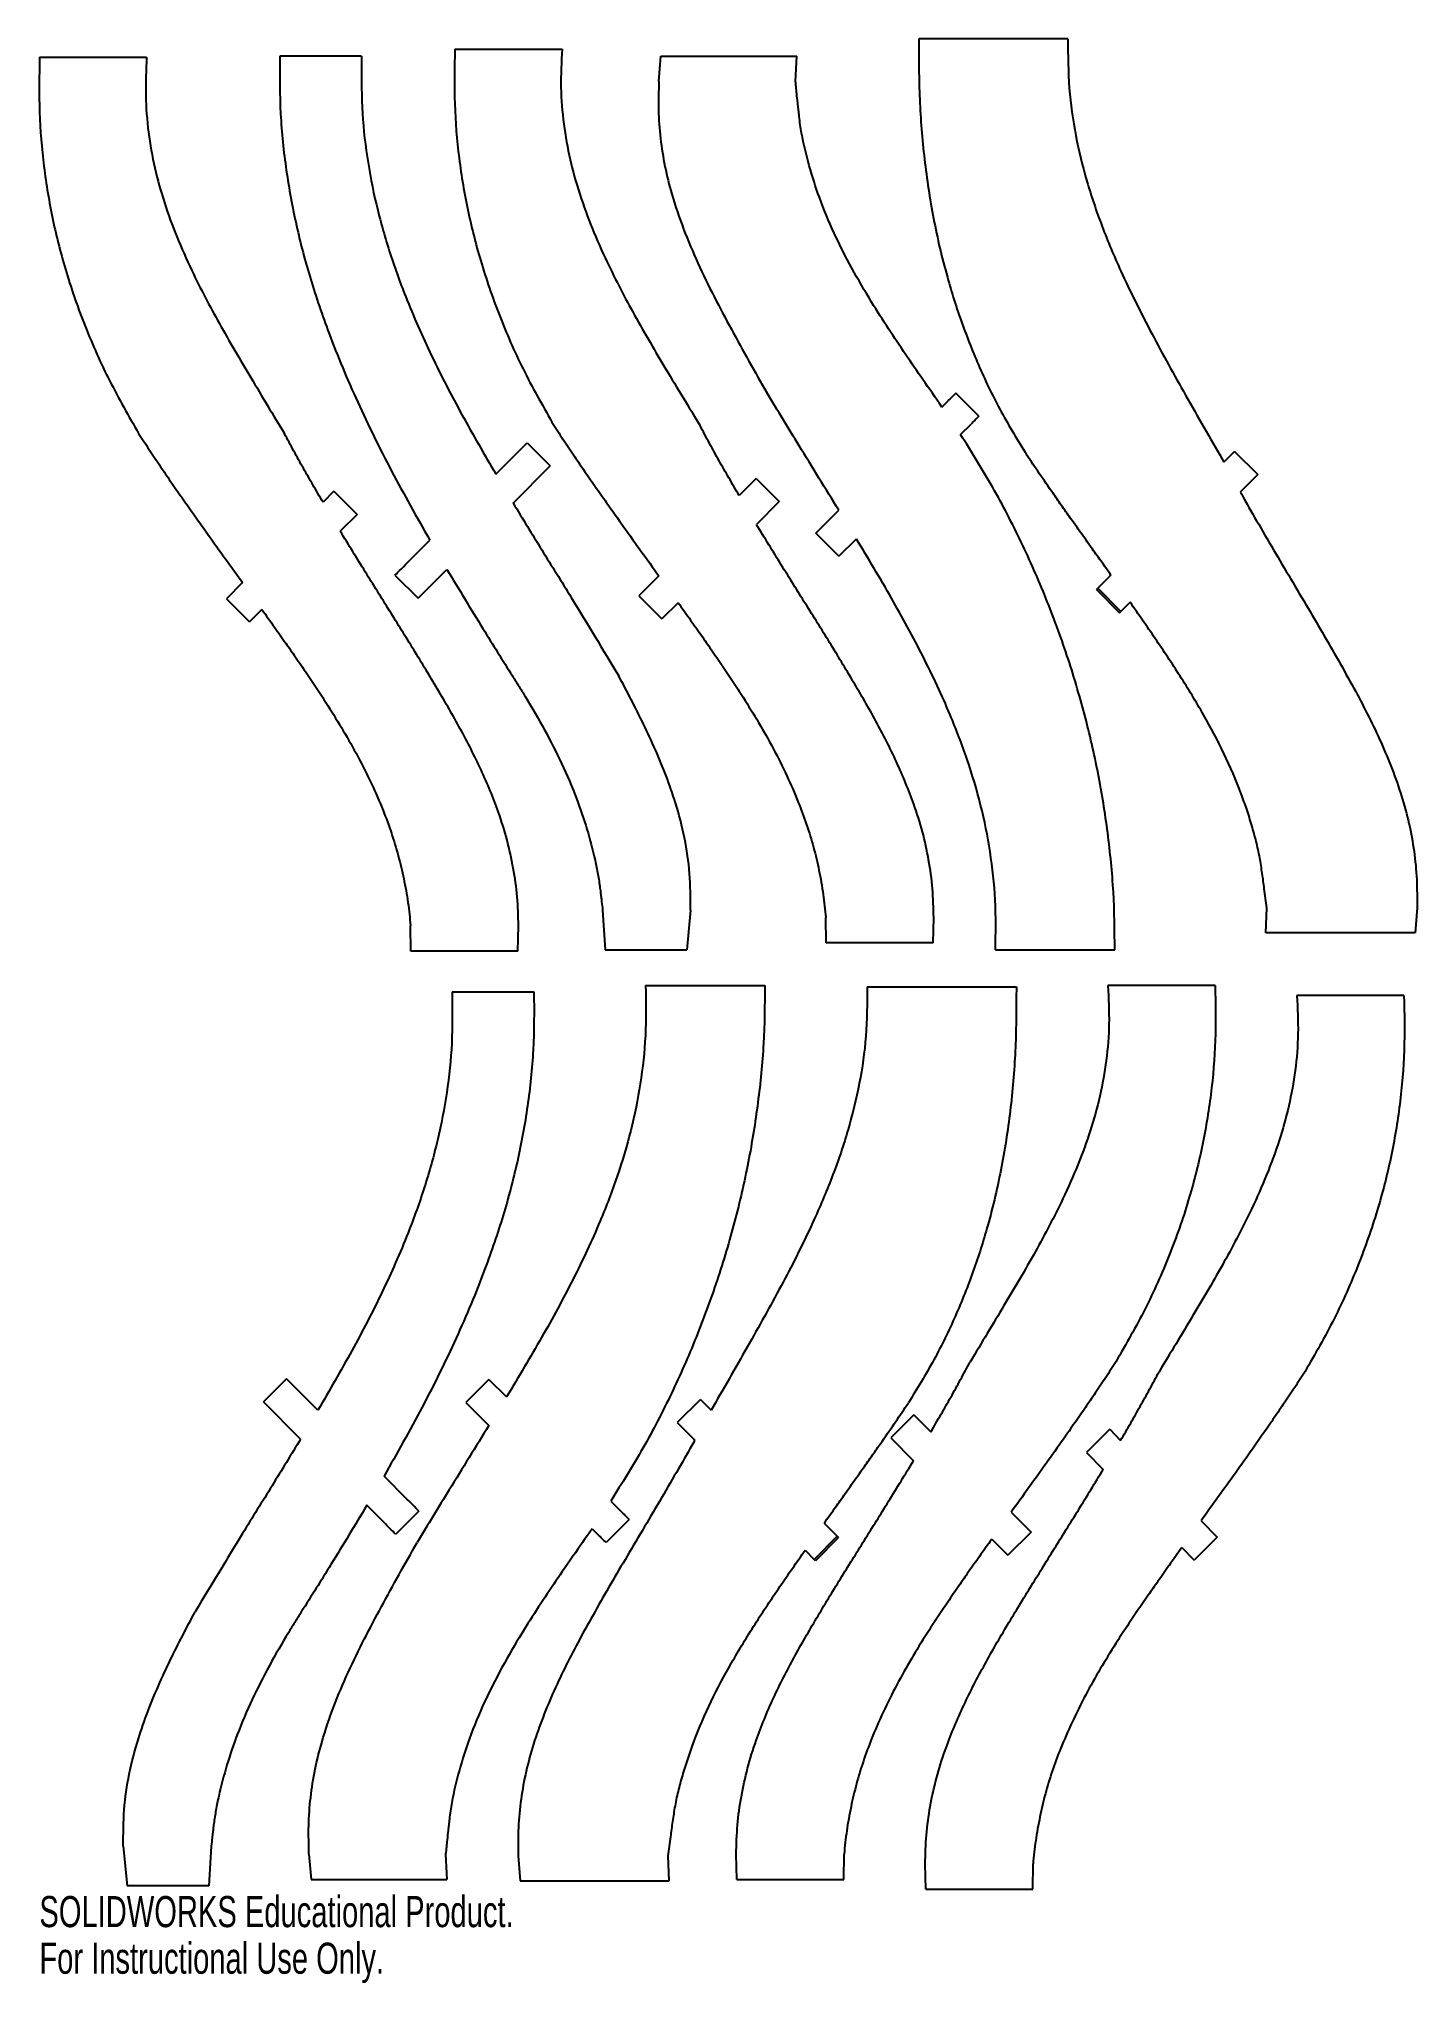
# Model space of a CAD drawing. Header units: inches. Extents: x -3.9 to 4.5, y -21 to -9.2.
import ezdxf

# ---------------------------------------------------------------- set-up
doc = ezdxf.new("R2010")
doc.units = ezdxf.units.IN
doc.header["$MEASUREMENT"] = 0
doc.styles.add('SLDTEXTSTYLE0', font='TXT', dxfattribs={"width": 0.7})

msp = doc.modelspace()

# ---------------------------------------------------------------- linework, layer by layer
at = {"color": 7, "linetype": 'Continuous', "lineweight": 25}
for p, q in [((2.353, -9.152), (1.441, -9.152)), ((-3.937, -9.265), (-3.282, -9.265)), ((-1.967, -9.257), (-2.467, -9.257)), ((-1.396, -9.215), (-0.741, -9.215)), ((-0.149, -9.413), (-0.136, -9.258)), ((-0.136, -9.258), (0.695, -9.258)), ((0.688, -9.413), (0.695, -9.258)), ((1.583, -11.404), (1.62, -11.367)), ((1.809, -11.461), (1.668, -11.319)), ((1.697, -11.572), (1.762, -11.508)), ((-1.146, -11.815), (-0.954, -11.623)), ((-0.954, -11.623), (-0.813, -11.764)), ((-1.04, -11.992), (-0.813, -11.764)), ((3.282, -11.697), (3.307, -11.742)), ((3.373, -11.676), (3.307, -11.742)), ((3.373, -11.676), (3.515, -11.817)), ((0.446, -11.841), (0.342, -11.945)), ((0.446, -11.841), (0.588, -11.982)), ((3.515, -11.817), (3.407, -11.924)), ((-2.136, -11.919), (-2.203, -11.986)), ((-2.136, -11.919), (-1.995, -12.061)), ((0.588, -11.982), (0.448, -12.122)), ((-1.995, -12.061), (-2.098, -12.163)), ((0.811, -12.176), (0.952, -12.035)), ((-1.692, -12.361), (-1.55, -12.219)), ((0.952, -12.317), (0.811, -12.176)), ((0.952, -12.317), (1.06, -12.21)), ((-2.695, -12.478), (-2.794, -12.577)), ((-1.764, -12.433), (-1.622, -12.574)), ((-1.551, -12.503), (-1.445, -12.397)), ((-0.149, -12.436), (-0.271, -12.558)), ((2.617, -12.433), (2.537, -12.512)), ((-2.794, -12.577), (-2.653, -12.719)), ((-0.271, -12.558), (-0.13, -12.7)), ((-0.031, -12.601), (-0.13, -12.7)), ((2.529, -12.52), (2.67, -12.662)), ((2.537, -12.512), (2.678, -12.654)), ((2.734, -12.598), (2.678, -12.654)), ((-2.577, -12.643), (-2.653, -12.719)), ((-0.493, -14.481), (-0.478, -14.725)), ((0.045, -14.481), (0.022, -14.725)), ((3.564, -14.62), (3.571, -14.468)), ((4.489, -14.468), (4.477, -14.62)), ((-1.666, -14.733), (-1.668, -14.577)), ((-1.011, -14.733), (-1.007, -14.577)), ((0.874, -14.682), (0.873, -14.527)), ((1.529, -14.682), (1.533, -14.527)), ((4.477, -14.62), (3.564, -14.62)), ((-1.011, -14.733), (-1.666, -14.733)), ((-0.478, -14.725), (0.022, -14.725)), ((1.529, -14.682), (0.874, -14.682)), ((1.91, -14.725), (2.64, -14.725)), ((-1.413, -14.982), (-0.913, -14.982)), ((-0.23, -14.943), (0.499, -14.943)), ((1.126, -14.951), (2.038, -14.951)), ((3.254, -14.943), (2.598, -14.943)), ((4.409, -15.004), (3.754, -15.004)), ((-2.426, -17.348), (-2.567, -17.49)), ((-2.234, -17.54), (-2.426, -17.348)), ((-1.188, -17.352), (-1.329, -17.493)), ((-1.188, -17.352), (-1.08, -17.459)), ((0.106, -17.475), (-0.036, -17.616)), ((0.106, -17.475), (0.172, -17.541)), ((-2.34, -17.717), (-2.567, -17.49)), ((-1.329, -17.493), (-1.188, -17.634)), ((0.197, -17.496), (0.172, -17.541)), ((1.411, -17.569), (1.27, -17.71)), ((1.411, -17.569), (1.515, -17.673)), ((-0.036, -17.616), (0.072, -17.723)), ((1.27, -17.71), (1.409, -17.85)), ((2.609, -17.657), (2.467, -17.799)), ((2.609, -17.657), (2.676, -17.725)), ((2.467, -17.799), (2.57, -17.902)), ((-1.688, -18.086), (-1.83, -17.944)), ((-1.829, -18.228), (-1.935, -18.122)), ((-1.616, -18.158), (-1.758, -18.299)), ((-0.443, -18.096), (-0.378, -18.161)), ((2.006, -18.164), (2.128, -18.286)), ((-0.557, -18.265), (-0.52, -18.302)), ((-0.331, -18.208), (-0.472, -18.35)), ((0.942, -18.311), (0.801, -18.453)), ((0.862, -18.232), (0.942, -18.311)), ((2.128, -18.286), (1.987, -18.428)), ((3.168, -18.217), (3.267, -18.316)), ((0.746, -18.397), (0.801, -18.453)), ((0.95, -18.319), (0.809, -18.461)), ((1.888, -18.329), (1.987, -18.428)), ((3.05, -18.381), (3.126, -18.457)), ((3.267, -18.316), (3.126, -18.457)), ((-3.425, -20.206), (-3.402, -20.45)), ((-2.887, -20.206), (-2.902, -20.45)), ((-2.289, -20.256), (-2.276, -20.411)), ((-1.453, -20.256), (-1.445, -20.411)), ((-1.01, -20.267), (-0.998, -20.419)), ((-0.085, -20.419), (-0.092, -20.267)), ((0.328, -20.41), (0.324, -20.255)), ((0.983, -20.41), (0.984, -20.255)), ((1.484, -20.471), (1.48, -20.316)), ((2.139, -20.471), (2.14, -20.316)), ((-2.902, -20.45), (-3.402, -20.45)), ((-2.276, -20.411), (-1.445, -20.411)), ((-0.998, -20.419), (-0.085, -20.419)), ((0.328, -20.41), (0.983, -20.41)), ((1.484, -20.471), (2.139, -20.471))]:
    msp.add_line(p, q, dxfattribs=at)
for points, knots in [([(1.441, -9.152), (1.441, -9.275), (1.442, -9.521), (1.472, -9.888), (1.527, -10.252), (1.605, -10.587), (1.702, -10.891), (1.811, -11.166), (1.942, -11.437), (2.048, -11.61), (2.101, -11.697)], [0, 0, 0, 0, 0.138153, 0.276037, 0.413898, 0.552221, 0.66172, 0.772444, 0.884977, 1, 1, 1, 1]), ([(2.353, -9.152), (2.354, -9.253), (2.355, -9.451), (2.397, -9.743), (2.466, -10.025), (2.56, -10.302), (2.689, -10.607), (2.856, -10.942), (3.063, -11.315), (3.208, -11.567), (3.282, -11.697)], [0, 0, 0, 0, 0.109691, 0.215979, 0.321107, 0.426963, 0.535054, 0.681866, 0.836379, 1, 1, 1, 1]), ([(-3.937, -9.265), (-3.939, -9.377), (-3.943, -9.6), (-3.915, -9.932), (-3.86, -10.26), (-3.776, -10.588), (-3.66, -10.918), (-3.513, -11.248), (-3.392, -11.459), (-3.331, -11.566)], [0, 0, 0, 0, 0.138842, 0.276382, 0.413605, 0.551506, 0.697762, 0.846919, 1, 1, 1, 1]), ([(-3.282, -9.265), (-3.285, -9.343), (-3.293, -9.496), (-3.274, -9.723), (-3.235, -9.942), (-3.176, -10.155), (-3.099, -10.364), (-2.989, -10.612), (-2.837, -10.899), (-2.643, -11.229), (-2.508, -11.452), (-2.439, -11.566)], [0, 0, 0, 0, 0.093596, 0.183889, 0.27246, 0.360654, 0.449552, 0.539973, 0.686472, 0.839561, 1, 1, 1, 1]), ([(-2.467, -9.257), (-2.468, -9.375), (-2.469, -9.609), (-2.432, -9.955), (-2.37, -10.294), (-2.282, -10.626), (-2.158, -10.988), (-1.994, -11.38), (-1.785, -11.802), (-1.629, -12.078), (-1.55, -12.219)], [0, 0, 0, 0, 0.1125465, 0.2227925, 0.3319221, 0.4409567, 0.5507422, 0.6967313, 0.8462478, 1, 1, 1, 1]), ([(-1.967, -9.257), (-1.968, -9.361), (-1.97, -9.567), (-1.938, -9.871), (-1.881, -10.165), (-1.801, -10.451), (-1.689, -10.761), (-1.541, -11.096), (-1.354, -11.457), (-1.216, -11.694), (-1.146, -11.815)], [0, 0, 0, 0, 0.114744, 0.226001, 0.335289, 0.443928, 0.553018, 0.697981, 0.846652, 1, 1, 1, 1]), ([(-1.396, -9.215), (-1.399, -9.327), (-1.403, -9.549), (-1.375, -9.881), (-1.32, -10.209), (-1.235, -10.538), (-1.12, -10.867), (-0.973, -11.197), (-0.852, -11.409), (-0.791, -11.516)], [0, 0, 0, 0, 0.138842, 0.276382, 0.413605, 0.551506, 0.697762, 0.846919, 1, 1, 1, 1]), ([(-0.741, -9.215), (-0.745, -9.293), (-0.753, -9.446), (-0.734, -9.672), (-0.695, -9.891), (-0.635, -10.104), (-0.558, -10.313), (-0.448, -10.561), (-0.297, -10.849), (-0.103, -11.178), (0.033, -11.402), (0.102, -11.516)], [0, 0, 0, 0, 0.093596, 0.183889, 0.27246, 0.360654, 0.449552, 0.539973, 0.686472, 0.839561, 1, 1, 1, 1]), ([(-0.149, -9.413), (-0.15, -9.471), (-0.154, -9.587), (-0.141, -9.761), (-0.114, -9.933), (-0.067, -10.119), (0, -10.317), (0.089, -10.526), (0.188, -10.729), (0.294, -10.927), (0.402, -11.124), (0.476, -11.254), (0.513, -11.32)], [0, 0, 0, 0, 0.085282, 0.169947, 0.254605, 0.339873, 0.450465, 0.560502, 0.671156, 0.781332, 0.890011, 1, 1, 1, 1]), ([(1.583, -11.404), (1.544, -11.348), (1.47, -11.242), (1.36, -11.082), (1.255, -10.925), (1.143, -10.749), (1.03, -10.556), (0.921, -10.342), (0.834, -10.133), (0.769, -9.928), (0.732, -9.779), (0.716, -9.678), (0.71, -9.631), (0.706, -9.591), (0.701, -9.549), (0.695, -9.49), (0.69, -9.442), (0.688, -9.413)], [0, 0, 0, 0, 0.092503, 0.175464, 0.261629, 0.348774, 0.457387, 0.565322, 0.672606, 0.764109, 0.856382, 0.879735, 0.903204, 0.920048, 0.933865, 0.960516, 1, 1, 1, 1]), ([(0.952, -12.035), (0.871, -11.904), (0.724, -11.666), (0.578, -11.427), (0.513, -11.32)], [0, 0, 0, 0, 0.550159, 1, 1, 1, 1]), ([(1.668, -11.319), (1.66, -11.327), (1.645, -11.342), (1.628, -11.359), (1.62, -11.367)], [0, 0, 0, 0, 0.560319, 1, 1, 1, 1]), ([(-0.791, -11.516), (-0.77, -11.548), (-0.728, -11.612), (-0.665, -11.706), (-0.602, -11.798), (-0.537, -11.892), (-0.457, -12.006), (-0.363, -12.139), (-0.256, -12.288), (-0.185, -12.387), (-0.149, -12.436)], [0, 0, 0, 0, 0.1022964, 0.2053333, 0.3010271, 0.4027389, 0.5104731, 0.6734854, 0.8368984, 1, 1, 1, 1]), ([(0.342, -11.945), (0.321, -11.909), (0.28, -11.838), (0.219, -11.732), (0.16, -11.625), (0.121, -11.552), (0.102, -11.516)], [0, 0, 0, 0, 0.255179, 0.498055, 0.747829, 1, 1, 1, 1]), ([(1.809, -11.461), (1.801, -11.469), (1.786, -11.483), (1.769, -11.5), (1.762, -11.508)], [0, 0, 0, 0, 0.560319, 1, 1, 1, 1]), ([(-3.331, -11.566), (-3.31, -11.598), (-3.268, -11.662), (-3.206, -11.756), (-3.142, -11.849), (-3.077, -11.943), (-2.998, -12.056), (-2.905, -12.186), (-2.801, -12.332), (-2.73, -12.429), (-2.695, -12.478)], [0, 0, 0, 0, 0.103258, 0.207263, 0.303855, 0.406523, 0.515269, 0.676674, 0.837812, 1, 1, 1, 1]), ([(-2.203, -11.986), (-2.224, -11.951), (-2.264, -11.882), (-2.324, -11.778), (-2.382, -11.673), (-2.42, -11.602), (-2.439, -11.566)], [0, 0, 0, 0, 0.254518, 0.496979, 0.747685, 1, 1, 1, 1]), ([(2.64, -14.725), (2.639, -14.607), (2.637, -14.368), (2.6, -14.007), (2.542, -13.644), (2.458, -13.281), (2.352, -12.923), (2.222, -12.571), (2.071, -12.228), (1.898, -11.893), (1.764, -11.679), (1.697, -11.572)], [0, 0, 0, 0, 0.106196, 0.215048, 0.325357, 0.436937, 0.549617, 0.661192, 0.773523, 0.886488, 1, 1, 1, 1]), ([(2.617, -12.433), (2.596, -12.403), (2.556, -12.347), (2.494, -12.26), (2.433, -12.174), (2.372, -12.088), (2.315, -12.007), (2.251, -11.916), (2.18, -11.813), (2.127, -11.735), (2.101, -11.697)], [0, 0, 0, 0, 0.11953, 0.232169, 0.354378, 0.474635, 0.584076, 0.682701, 0.847252, 1, 1, 1, 1]), ([(-1.04, -11.992), (-0.982, -12.087), (-0.864, -12.28), (-0.646, -12.63), (-0.491, -12.889), (-0.394, -13.049)], [0, 0, 0, 0, 0.270124, 0.547741, 1, 1, 1, 1]), ([(3.407, -11.924), (3.41, -11.928), (3.443, -11.987), (3.51, -12.104), (3.611, -12.277), (3.716, -12.455), (3.82, -12.63), (3.921, -12.803), (4.019, -12.973), (4.111, -13.138), (4.195, -13.299), (4.27, -13.456), (4.338, -13.618), (4.396, -13.783), (4.442, -13.95), (4.473, -14.121), (4.49, -14.294), (4.489, -14.41), (4.489, -14.468)], [0, 0, 0, 0, 0.004775, 0.071863, 0.144982, 0.218276, 0.293353, 0.362975, 0.43264, 0.502914, 0.565125, 0.62738, 0.689826, 0.752267, 0.814155, 0.875778, 0.937579, 1, 1, 1, 1]), ([(1.533, -14.527), (1.531, -14.468), (1.528, -14.35), (1.504, -14.174), (1.466, -14.001), (1.402, -13.8), (1.308, -13.572), (1.181, -13.324), (1.041, -13.083), (0.896, -12.844), (0.748, -12.607), (0.598, -12.367), (0.499, -12.205), (0.448, -12.122)], [0, 0, 0, 0, 0.066406, 0.132369, 0.198371, 0.264859, 0.369309, 0.473662, 0.577479, 0.682432, 0.786495, 0.891279, 1, 1, 1, 1]), ([(-1.007, -14.577), (-1.009, -14.518), (-1.012, -14.4), (-1.037, -14.225), (-1.075, -14.052), (-1.138, -13.85), (-1.233, -13.622), (-1.361, -13.372), (-1.502, -13.129), (-1.648, -12.889), (-1.796, -12.65), (-1.947, -12.409), (-2.047, -12.246), (-2.098, -12.163)], [0, 0, 0, 0, 0.066143, 0.131846, 0.197587, 0.263812, 0.368429, 0.472893, 0.577009, 0.68202, 0.786802, 0.891218, 1, 1, 1, 1]), ([(1.91, -14.725), (1.912, -14.623), (1.915, -14.422), (1.882, -14.126), (1.824, -13.838), (1.74, -13.558), (1.624, -13.254), (1.469, -12.925), (1.274, -12.567), (1.132, -12.331), (1.06, -12.21)], [0, 0, 0, 0, 0.113405, 0.22322, 0.331232, 0.43898, 0.54772, 0.693205, 0.843623, 1, 1, 1, 1]), ([(-1.764, -12.433), (-1.751, -12.42), (-1.73, -12.399), (-1.704, -12.373), (-1.692, -12.361)], [0, 0, 0, 0, 0.559914, 1, 1, 1, 1]), ([(-1.445, -12.397), (-1.372, -12.518), (-1.241, -12.736), (-1.105, -12.952), (-1.044, -13.049)], [0, 0, 0, 0, 0.554388, 1, 1, 1, 1]), ([(-1.622, -12.574), (-1.61, -12.562), (-1.588, -12.54), (-1.562, -12.514), (-1.551, -12.503)], [0, 0, 0, 0, 0.559914, 1, 1, 1, 1]), ([(-0.031, -12.601), (-0.005, -12.636), (0.042, -12.703), (0.11, -12.799), (0.174, -12.891), (0.239, -12.985), (0.304, -13.082), (0.379, -13.198), (0.462, -13.333), (0.553, -13.493), (0.634, -13.656), (0.702, -13.812), (0.756, -13.958), (0.799, -14.097), (0.832, -14.239), (0.858, -14.383), (0.868, -14.479), (0.873, -14.527)], [0, 0, 0, 0, 0.060683, 0.114344, 0.162344, 0.217959, 0.272231, 0.325508, 0.409603, 0.493735, 0.580439, 0.662857, 0.730747, 0.797549, 0.864553, 0.933734, 1, 1, 1, 1]), ([(2.529, -12.52), (2.53, -12.519), (2.532, -12.517), (2.535, -12.514), (2.537, -12.512)], [0, 0, 0, 0, 0.559823, 1, 1, 1, 1]), ([(3.571, -14.468), (3.566, -14.429), (3.556, -14.359), (3.542, -14.256), (3.528, -14.16), (3.506, -14.061), (3.479, -13.963), (3.448, -13.865), (3.395, -13.717), (3.312, -13.522), (3.184, -13.283), (3.041, -13.049), (2.889, -12.821), (2.785, -12.672), (2.734, -12.598)], [0, 0, 0, 0, 0.057206, 0.102286, 0.149729, 0.198377, 0.247439, 0.297344, 0.346174, 0.475153, 0.603866, 0.737418, 0.870291, 1, 1, 1, 1]), ([(-2.577, -12.643), (-2.551, -12.679), (-2.503, -12.747), (-2.434, -12.844), (-2.368, -12.938), (-2.303, -13.033), (-2.237, -13.132), (-2.162, -13.248), (-2.078, -13.384), (-1.988, -13.543), (-1.906, -13.706), (-1.838, -13.862), (-1.784, -14.009), (-1.742, -14.148), (-1.708, -14.29), (-1.682, -14.433), (-1.672, -14.53), (-1.668, -14.577)], [0, 0, 0, 0, 0.061635, 0.116105, 0.16419, 0.220416, 0.275049, 0.328763, 0.412451, 0.496178, 0.582464, 0.664484, 0.732046, 0.798526, 0.865206, 0.934053, 1, 1, 1, 1]), ([(2.67, -12.662), (2.671, -12.661), (2.673, -12.659), (2.677, -12.655), (2.678, -12.654)], [0, 0, 0, 0, 0.559823, 1, 1, 1, 1]), ([(-1.044, -13.049), (-1.031, -13.07), (-1.004, -13.113), (-0.937, -13.222), (-0.847, -13.377), (-0.741, -13.584), (-0.654, -13.787), (-0.587, -13.985), (-0.546, -14.14), (-0.521, -14.261), (-0.511, -14.328), (-0.505, -14.375), (-0.502, -14.403), (-0.498, -14.437), (-0.495, -14.464), (-0.493, -14.481)], [0, 0, 0, 0, 0.049675, 0.09699, 0.247285, 0.397073, 0.546591, 0.673707, 0.801262, 0.856772, 0.911812, 0.932971, 0.947742, 0.966792, 1, 1, 1, 1]), ([(0.045, -14.481), (0.045, -14.407), (0.044, -14.259), (0.012, -14.038), (-0.04, -13.84), (-0.103, -13.66), (-0.169, -13.5), (-0.241, -13.345), (-0.317, -13.194), (-0.369, -13.096), (-0.394, -13.049)], [0, 0, 0, 0, 0.147389, 0.292069, 0.438906, 0.553335, 0.667277, 0.780813, 0.892857, 1, 1, 1, 1]), ([(-1.413, -14.982), (-1.412, -15.087), (-1.41, -15.292), (-1.442, -15.596), (-1.499, -15.89), (-1.579, -16.176), (-1.691, -16.487), (-1.839, -16.821), (-2.026, -17.182), (-2.164, -17.419), (-2.234, -17.54)], [0, 0, 0, 0, 0.114744, 0.226001, 0.335289, 0.443928, 0.553018, 0.697981, 0.846652, 1, 1, 1, 1]), ([(-0.913, -14.982), (-0.912, -15.1), (-0.911, -15.334), (-0.948, -15.68), (-1.01, -16.019), (-1.098, -16.351), (-1.222, -16.713), (-1.386, -17.105), (-1.595, -17.527), (-1.751, -17.804), (-1.83, -17.944)], [0, 0, 0, 0, 0.112547, 0.222793, 0.331922, 0.440957, 0.550742, 0.696731, 0.846248, 1, 1, 1, 1]), ([(-0.23, -14.943), (-0.228, -15.045), (-0.225, -15.246), (-0.258, -15.543), (-0.316, -15.83), (-0.4, -16.11), (-0.517, -16.415), (-0.672, -16.744), (-0.866, -17.102), (-1.008, -17.338), (-1.08, -17.459)], [0, 0, 0, 0, 0.113405, 0.22322, 0.331232, 0.43898, 0.54772, 0.693205, 0.843623, 1, 1, 1, 1]), ([(0.499, -14.943), (0.499, -15.062), (0.497, -15.301), (0.46, -15.661), (0.402, -16.025), (0.318, -16.388), (0.211, -16.746), (0.082, -17.097), (-0.069, -17.44), (-0.242, -17.776), (-0.376, -17.989), (-0.443, -18.096)], [0, 0, 0, 0, 0.1061962, 0.2150477, 0.325357, 0.4369375, 0.5496165, 0.661192, 0.7735227, 0.8864883, 1, 1, 1, 1]), ([(1.126, -14.951), (1.125, -15.052), (1.124, -15.25), (1.082, -15.542), (1.013, -15.824), (0.919, -16.101), (0.79, -16.406), (0.623, -16.741), (0.416, -17.114), (0.271, -17.366), (0.197, -17.496)], [0, 0, 0, 0, 0.109691, 0.215979, 0.321107, 0.426963, 0.535054, 0.681866, 0.836379, 1, 1, 1, 1]), ([(2.038, -14.951), (2.038, -15.074), (2.037, -15.32), (2.007, -15.687), (1.952, -16.051), (1.874, -16.386), (1.778, -16.69), (1.668, -16.965), (1.537, -17.236), (1.431, -17.409), (1.378, -17.496)], [0, 0, 0, 0, 0.138153, 0.276037, 0.413898, 0.552221, 0.66172, 0.772444, 0.884977, 1, 1, 1, 1]), ([(2.598, -14.943), (2.602, -15.021), (2.61, -15.174), (2.591, -15.4), (2.552, -15.619), (2.493, -15.832), (2.416, -16.041), (2.306, -16.289), (2.154, -16.577), (1.96, -16.906), (1.825, -17.129), (1.756, -17.244)], [0, 0, 0, 0, 0.093596, 0.183889, 0.27246, 0.360654, 0.449552, 0.539973, 0.686472, 0.839561, 1, 1, 1, 1]), ([(3.254, -14.943), (3.256, -15.055), (3.26, -15.277), (3.232, -15.609), (3.177, -15.937), (3.093, -16.266), (2.977, -16.595), (2.83, -16.925), (2.709, -17.136), (2.648, -17.243)], [0, 0, 0, 0, 0.138842, 0.276382, 0.413605, 0.551506, 0.697762, 0.846919, 1, 1, 1, 1]), ([(3.754, -15.004), (3.758, -15.082), (3.766, -15.235), (3.747, -15.461), (3.708, -15.68), (3.648, -15.893), (3.571, -16.102), (3.461, -16.35), (3.31, -16.638), (3.116, -16.967), (2.98, -17.191), (2.911, -17.305)], [0, 0, 0, 0, 0.093596, 0.183889, 0.27246, 0.360654, 0.449552, 0.539973, 0.686472, 0.839561, 1, 1, 1, 1]), ([(4.409, -15.004), (4.412, -15.116), (4.416, -15.338), (4.388, -15.67), (4.333, -15.998), (4.248, -16.327), (4.132, -16.656), (3.986, -16.986), (3.865, -17.198), (3.804, -17.304)], [0, 0, 0, 0, 0.138842, 0.276382, 0.413605, 0.551506, 0.697762, 0.846919, 1, 1, 1, 1]), ([(1.515, -17.673), (1.536, -17.637), (1.577, -17.566), (1.638, -17.46), (1.697, -17.353), (1.736, -17.28), (1.756, -17.244)], [0, 0, 0, 0, 0.255179, 0.498055, 0.747829, 1, 1, 1, 1]), ([(2.648, -17.243), (2.627, -17.276), (2.585, -17.34), (2.523, -17.433), (2.459, -17.526), (2.394, -17.62), (2.314, -17.734), (2.22, -17.867), (2.113, -18.015), (2.042, -18.115), (2.006, -18.164)], [0, 0, 0, 0, 0.102296, 0.205333, 0.301027, 0.402739, 0.510473, 0.673485, 0.836898, 1, 1, 1, 1]), ([(2.676, -17.725), (2.697, -17.689), (2.737, -17.621), (2.796, -17.516), (2.854, -17.412), (2.892, -17.34), (2.911, -17.305)], [0, 0, 0, 0, 0.254518, 0.496979, 0.747685, 1, 1, 1, 1]), ([(3.804, -17.304), (3.783, -17.337), (3.741, -17.401), (3.678, -17.494), (3.615, -17.587), (3.55, -17.681), (3.471, -17.794), (3.378, -17.925), (3.273, -18.071), (3.203, -18.168), (3.168, -18.217)], [0, 0, 0, 0, 0.103258, 0.207263, 0.303855, 0.406523, 0.515269, 0.676674, 0.837812, 1, 1, 1, 1]), ([(0.862, -18.232), (0.883, -18.202), (0.923, -18.146), (0.985, -18.059), (1.046, -17.972), (1.107, -17.887), (1.164, -17.806), (1.228, -17.715), (1.299, -17.612), (1.352, -17.534), (1.378, -17.496)], [0, 0, 0, 0, 0.11953, 0.232169, 0.354378, 0.474635, 0.584076, 0.682701, 0.847252, 1, 1, 1, 1]), ([(-2.34, -17.717), (-2.398, -17.812), (-2.516, -18.005), (-2.734, -18.356), (-2.889, -18.614), (-2.986, -18.774)], [0, 0, 0, 0, 0.270124, 0.547741, 1, 1, 1, 1]), ([(-1.188, -17.634), (-1.269, -17.765), (-1.417, -18.003), (-1.562, -18.242), (-1.627, -18.349)], [0, 0, 0, 0, 0.550159, 1, 1, 1, 1]), ([(0.072, -17.723), (0.069, -17.727), (0.036, -17.786), (-0.031, -17.903), (-0.132, -18.076), (-0.237, -18.254), (-0.341, -18.429), (-0.442, -18.602), (-0.54, -18.772), (-0.632, -18.937), (-0.716, -19.098), (-0.791, -19.255), (-0.859, -19.417), (-0.917, -19.581), (-0.963, -19.749), (-0.994, -19.92), (-1.011, -20.093), (-1.01, -20.209), (-1.01, -20.267)], [0, 0, 0, 0, 0.004775, 0.071863, 0.144982, 0.218276, 0.293353, 0.362975, 0.43264, 0.502914, 0.565125, 0.62738, 0.689826, 0.752267, 0.814155, 0.875778, 0.937579, 1, 1, 1, 1]), ([(0.324, -20.255), (0.326, -20.196), (0.329, -20.078), (0.354, -19.902), (0.392, -19.729), (0.455, -19.527), (0.549, -19.3), (0.676, -19.052), (0.816, -18.811), (0.961, -18.572), (1.109, -18.335), (1.259, -18.095), (1.358, -17.932), (1.409, -17.85)], [0, 0, 0, 0, 0.066406, 0.132369, 0.198371, 0.264859, 0.369309, 0.473662, 0.577479, 0.682432, 0.786495, 0.891279, 1, 1, 1, 1]), ([(1.48, -20.316), (1.482, -20.257), (1.485, -20.139), (1.509, -19.963), (1.547, -19.79), (1.611, -19.588), (1.706, -19.36), (1.834, -19.11), (1.974, -18.868), (2.121, -18.628), (2.269, -18.389), (2.42, -18.148), (2.519, -17.985), (2.57, -17.902)], [0, 0, 0, 0, 0.066143, 0.131846, 0.197587, 0.263812, 0.368429, 0.472893, 0.577009, 0.68202, 0.786802, 0.891218, 1, 1, 1, 1]), ([(-1.935, -18.122), (-2.008, -18.243), (-2.139, -18.462), (-2.275, -18.678), (-2.336, -18.774)], [0, 0, 0, 0, 0.554388, 1, 1, 1, 1]), ([(-1.616, -18.158), (-1.629, -18.146), (-1.65, -18.124), (-1.676, -18.098), (-1.688, -18.086)], [0, 0, 0, 0, 0.5599137, 1, 1, 1, 1]), ([(-0.331, -18.208), (-0.339, -18.2), (-0.354, -18.185), (-0.371, -18.168), (-0.378, -18.161)], [0, 0, 0, 0, 0.560319, 1, 1, 1, 1]), ([(-1.758, -18.299), (-1.77, -18.287), (-1.792, -18.265), (-1.818, -18.239), (-1.829, -18.228)], [0, 0, 0, 0, 0.559914, 1, 1, 1, 1]), ([(-0.557, -18.265), (-0.596, -18.321), (-0.67, -18.427), (-0.78, -18.586), (-0.885, -18.744), (-0.997, -18.919), (-1.11, -19.113), (-1.219, -19.326), (-1.306, -19.536), (-1.371, -19.741), (-1.408, -19.89), (-1.424, -19.991), (-1.43, -20.038), (-1.434, -20.077), (-1.439, -20.12), (-1.445, -20.178), (-1.45, -20.227), (-1.453, -20.256)], [0, 0, 0, 0, 0.092503, 0.175464, 0.261629, 0.348774, 0.457387, 0.565322, 0.672606, 0.764109, 0.856382, 0.879735, 0.903204, 0.920048, 0.933865, 0.960516, 1, 1, 1, 1]), ([(-0.472, -18.35), (-0.48, -18.341), (-0.495, -18.327), (-0.512, -18.31), (-0.52, -18.302)], [0, 0, 0, 0, 0.560319, 1, 1, 1, 1]), ([(0.95, -18.319), (0.949, -18.318), (0.947, -18.316), (0.944, -18.313), (0.942, -18.311)], [0, 0, 0, 0, 0.559823, 1, 1, 1, 1]), ([(-2.289, -20.256), (-2.29, -20.198), (-2.294, -20.082), (-2.281, -19.908), (-2.254, -19.736), (-2.207, -19.55), (-2.14, -19.352), (-2.051, -19.143), (-1.952, -18.94), (-1.846, -18.742), (-1.738, -18.545), (-1.664, -18.415), (-1.627, -18.349)], [0, 0, 0, 0, 0.085282, 0.169947, 0.254605, 0.339873, 0.450465, 0.560502, 0.671156, 0.781332, 0.890011, 1, 1, 1, 1]), ([(-0.092, -20.267), (-0.087, -20.228), (-0.077, -20.158), (-0.063, -20.055), (-0.049, -19.959), (-0.027, -19.86), (0, -19.762), (0.031, -19.664), (0.084, -19.516), (0.167, -19.321), (0.295, -19.082), (0.438, -18.848), (0.59, -18.62), (0.694, -18.471), (0.746, -18.397)], [0, 0, 0, 0, 0.057206, 0.102286, 0.149729, 0.198377, 0.247439, 0.297344, 0.346174, 0.475153, 0.603866, 0.737418, 0.870291, 1, 1, 1, 1]), ([(1.888, -18.329), (1.863, -18.364), (1.815, -18.431), (1.748, -18.526), (1.683, -18.619), (1.619, -18.713), (1.553, -18.81), (1.478, -18.926), (1.395, -19.061), (1.305, -19.221), (1.223, -19.384), (1.155, -19.54), (1.101, -19.686), (1.059, -19.825), (1.025, -19.967), (0.999, -20.11), (0.989, -20.207), (0.984, -20.255)], [0, 0, 0, 0, 0.060683, 0.114344, 0.162344, 0.217959, 0.272231, 0.325508, 0.409603, 0.493735, 0.580439, 0.662857, 0.730747, 0.797549, 0.864553, 0.933734, 1, 1, 1, 1]), ([(3.05, -18.381), (3.024, -18.418), (2.975, -18.486), (2.907, -18.583), (2.841, -18.677), (2.776, -18.771), (2.71, -18.87), (2.634, -18.986), (2.551, -19.122), (2.46, -19.282), (2.379, -19.445), (2.311, -19.601), (2.256, -19.747), (2.214, -19.886), (2.181, -20.028), (2.155, -20.172), (2.145, -20.268), (2.14, -20.316)], [0, 0, 0, 0, 0.061635, 0.116105, 0.16419, 0.220416, 0.275049, 0.328763, 0.412451, 0.496178, 0.582464, 0.664484, 0.732046, 0.798526, 0.865206, 0.934053, 1, 1, 1, 1]), ([(0.809, -18.461), (0.808, -18.46), (0.806, -18.458), (0.802, -18.454), (0.801, -18.453)], [0, 0, 0, 0, 0.559823, 1, 1, 1, 1]), ([(-3.425, -20.206), (-3.425, -20.132), (-3.424, -19.984), (-3.392, -19.764), (-3.34, -19.565), (-3.277, -19.386), (-3.211, -19.226), (-3.139, -19.07), (-3.063, -18.92), (-3.011, -18.822), (-2.986, -18.774)], [0, 0, 0, 0, 0.147389, 0.292069, 0.438906, 0.553335, 0.667277, 0.780813, 0.892857, 1, 1, 1, 1]), ([(-2.336, -18.774), (-2.349, -18.795), (-2.376, -18.838), (-2.443, -18.947), (-2.533, -19.102), (-2.639, -19.309), (-2.726, -19.512), (-2.793, -19.71), (-2.834, -19.865), (-2.859, -19.986), (-2.869, -20.053), (-2.875, -20.1), (-2.878, -20.128), (-2.882, -20.163), (-2.885, -20.189), (-2.887, -20.206)], [0, 0, 0, 0, 0.0496754, 0.09699, 0.2472851, 0.3970726, 0.5465907, 0.6737065, 0.8012622, 0.8567718, 0.9118119, 0.9329709, 0.9477422, 0.9667923, 1, 1, 1, 1])]:
    msp.add_open_spline(points, degree=3, knots=knots, dxfattribs=at)

# ---------------------------------------------------------------- texts
at = {"color": 7, "linetype": 'Continuous', "char_height": 0.1903, "attachment_point": 1, "style": 'SLDTEXTSTYLE0'}
for s, insert in [('SOLIDWORKS Educational Product.', (-3.938, -20.512)), ('For Instructional Use Only.', (-3.938, -20.797))]:
    msp.add_mtext(s, dxfattribs=dict(at, insert=insert))

doc.saveas('drawing.dxf')
